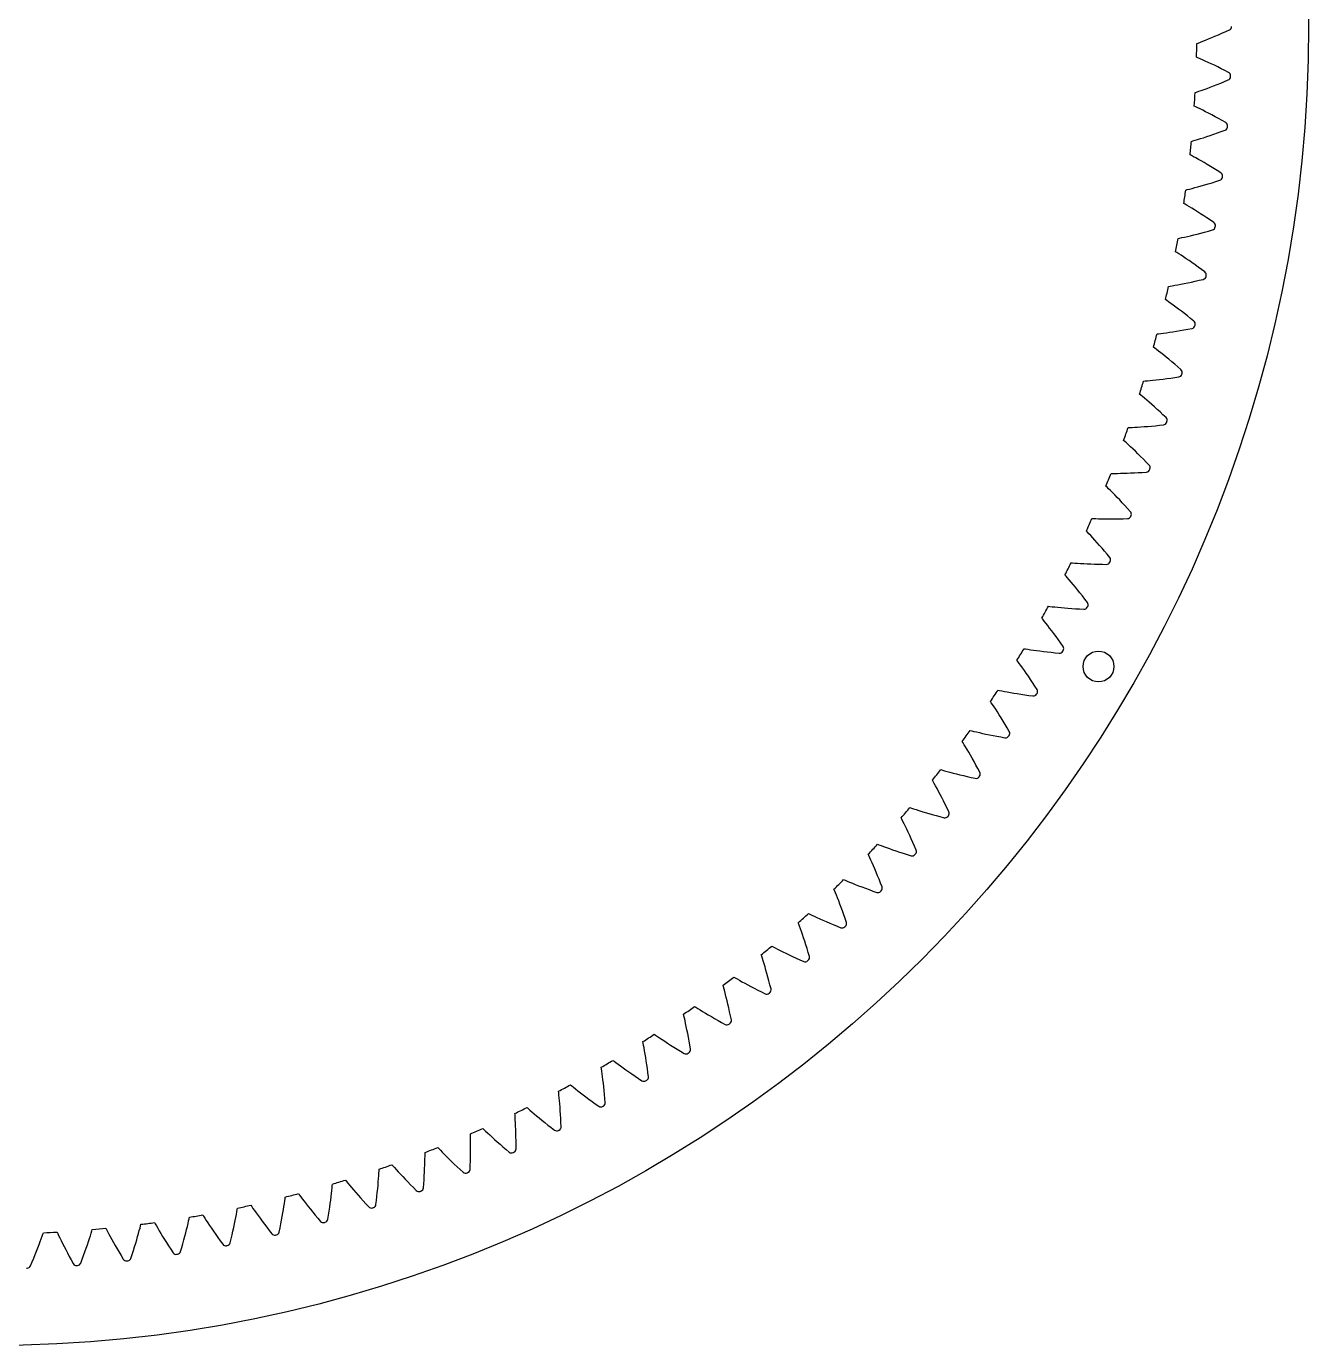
# Model space of a CAD drawing. Header units: millimetres. Extents: x -128 to 128, y -128 to 128.
# Drawn here: x 3.6 to 128.5, y -128.5 to 0 of the extents above; entities that cross this region are included whole.
import ezdxf

# ---------------------------------------------------------------- set-up
doc = ezdxf.new("R2010")
doc.units = ezdxf.units.MM

msp = doc.modelspace()

# ---------------------------------------------------------------- linework, layer by layer
at = {"layer": 'holes'}
msp.add_circle((108.032277, -62.372464), 1.5, dxfattribs=at)
at = {"layer": 'outer'}
msp.add_circle((0, 0), 128.494929, dxfattribs=at)
at = {"layer": 'output_ring'}
for p, q in [((118.462718, -1.385542), (118.750416, -1.267598)), ((118.750416, -1.267598), (119.055899, -1.139898)), ((119.055899, -1.139898), (119.376976, -1.002964)), ((119.376976, -1.002964), (119.712, -0.857134)), ((119.712, -0.857134), (120.05968, -0.702637)), ((120.05968, -0.702637), (120.418965, -0.539625)), ((120.418965, -0.539625), (120.788981, -0.36875)), ((117.607312, -1.722739), (117.748453, -1.668506)), ((117.748453, -1.668506), (117.954806, -1.588211)), ((117.954806, -1.588211), (118.195902, -1.492896)), ((118.195902, -1.492896), (118.462718, -1.385542)), ((117.719339, -3.104689), (117.580513, -3.04478)), ((117.92227, -3.193281), (117.719339, -3.104689)), ((118.159305, -3.298288), (117.92227, -3.193281)), ((118.42155, -3.416367), (118.159305, -3.298288)), ((118.704233, -3.545873), (118.42155, -3.416367)), ((119.00429, -3.685847), (118.704233, -3.545873)), ((119.319553, -3.835681), (119.00429, -3.685847)), ((119.648393, -3.994968), (119.319553, -3.835681)), ((119.989526, -4.163428), (119.648393, -3.994968)), ((120.34191, -4.340867), (119.989526, -4.163428)), ((120.704697, -4.526597), (120.34191, -4.340867)), ((117.584105, -6.438959), (117.793543, -6.367093)), ((117.793543, -6.367093), (118.038304, -6.281627)), ((118.038304, -6.281627), (118.309251, -6.185174)), ((118.309251, -6.185174), (118.601493, -6.078986)), ((118.601493, -6.078986), (118.9119, -5.963771)), ((118.9119, -5.963771), (119.238262, -5.839961)), ((119.238262, -5.839961), (119.578921, -5.707828)), ((119.578921, -5.707828), (119.932576, -5.567548)), ((119.932576, -5.567548), (120.298172, -5.41923)), ((120.298172, -5.41923), (120.674809, -5.26349)), ((117.440882, -6.487429), (117.584105, -6.438959)), ((117.496814, -7.872783), (117.360529, -7.807297)), ((117.695987, -7.969526), (117.496814, -7.872783)), ((117.928572, -8.084053), (117.695987, -7.969526)), ((118.185817, -8.212662), (117.928572, -8.084053)), ((118.463019, -8.353518), (118.185817, -8.212662)), ((118.757157, -8.505537), (118.463019, -8.353518)), ((119.066089, -8.668024), (118.757157, -8.505537)), ((119.388203, -8.840507), (119.066089, -8.668024)), ((119.722229, -9.022653), (119.388203, -8.840507)), ((120.067133, -9.214226), (119.722229, -9.022653)), ((119.97973, -10.289931), (120.362369, -10.149583)), ((120.422095, -9.414506), (120.067133, -9.214226)), ((117.081498, -11.241459), (117.226567, -11.198834)), ((117.226567, -11.198834), (117.438746, -11.135514)), ((117.438746, -11.135514), (117.686769, -11.060037)), ((117.686769, -11.060037), (117.961402, -10.974643)), ((117.961402, -10.974643), (118.257708, -10.880386)), ((118.257708, -10.880386), (118.572528, -10.777845)), ((118.572528, -10.777845), (118.90364, -10.667363)), ((118.90364, -10.667363), (119.249374, -10.549144)), ((119.249374, -10.549144), (119.608423, -10.423311)), ((119.608423, -10.423311), (119.97973, -10.289931)), ((117.081241, -12.627942), (116.947722, -12.556987)), ((117.27633, -12.732677), (117.081241, -12.627942)), ((117.504083, -12.856535), (117.27633, -12.732677)), ((117.755905, -12.995464), (117.504083, -12.856535)), ((118.027171, -13.147438), (117.755905, -12.995464)), ((118.314906, -13.311252), (118.027171, -13.147438)), ((118.617, -13.486126), (118.314906, -13.311252)), ((118.93186, -13.67152), (118.617, -13.486126)), ((119.258229, -13.867053), (118.93186, -13.67152)), ((119.595086, -14.072447), (119.258229, -13.867053)), ((119.94164, -14.286947), (119.595086, -14.072447)), ((118.37366, -15.477238), (118.723901, -15.373128)), ((118.723901, -15.373128), (119.087755, -15.261949)), ((119.087755, -15.261949), (119.464161, -15.143726)), ((119.464161, -15.143726), (119.852174, -15.018999)), ((116.529749, -15.977019), (116.676427, -15.940308)), ((116.676427, -15.940308), (116.890997, -15.885639)), ((116.890997, -15.885639), (117.141875, -15.820276)), ((117.141875, -15.820276), (117.419743, -15.746082)), ((117.419743, -15.746082), (117.719625, -15.66391)), ((117.719625, -15.66391), (118.038343, -15.574212)), ((118.038343, -15.574212), (118.37366, -15.477238)), ((116.473305, -17.362353), (116.342771, -17.286045)), ((116.663989, -17.474908), (116.473305, -17.362353)), ((116.886535, -17.607894), (116.663989, -17.474908)), ((117.13252, -17.756914), (116.886535, -17.607894)), ((117.397404, -17.919756), (117.13252, -17.756914)), ((117.678264, -18.095097), (117.397404, -17.919756)), ((117.973023, -18.282069), (117.678264, -18.095097)), ((118.280111, -18.480071), (117.973023, -18.282069)), ((118.598288, -18.68867), (118.280111, -18.480071)), ((118.926545, -18.907546), (118.598288, -18.68867)), ((119.264122, -19.135914), (118.926545, -18.907546)), ((116.404517, -20.554521), (116.685164, -20.491649)), ((116.685164, -20.491649), (116.988129, -20.421698)), ((116.988129, -20.421698), (117.310221, -20.34499)), ((117.310221, -20.34499), (117.649192, -20.261685)), ((117.649192, -20.261685), (118.003364, -20.171854)), ((118.003364, -20.171854), (118.371425, -20.075511)), ((118.371425, -20.075511), (118.752314, -19.972639)), ((118.752314, -19.972639), (119.145062, -19.86374)), ((115.786542, -20.68633), (115.934587, -20.655593)), ((115.934587, -20.655593), (116.151196, -20.609664)), ((116.151196, -20.609664), (116.404517, -20.554521)), ((115.674003, -22.068238), (115.546668, -21.986703)), ((115.859969, -22.188428), (115.674003, -22.068238)), ((116.076943, -22.330324), (115.859969, -22.188428)), ((116.316686, -22.48919), (116.076943, -22.330324)), ((116.574754, -22.662633), (116.316686, -22.48919)), ((116.848278, -22.849212), (116.574754, -22.662633)), ((117.135217, -23.047976), (116.848278, -22.849212)), ((117.434028, -23.25826), (117.135217, -23.047976)), ((117.743491, -23.479582), (117.434028, -23.25826)), ((118.062607, -23.711581), (117.743491, -23.479582)), ((118.390652, -23.953442), (118.062607, -23.711581)), ((114.853098, -25.361653), (115.002267, -25.336941)), ((115.002267, -25.336941), (115.22056, -25.299828)), ((115.22056, -25.299828), (115.475907, -25.254996)), ((115.475907, -25.254996), (115.758871, -25.203549)), ((115.758871, -25.203549), (116.064423, -25.145933)), ((116.064423, -25.145933), (116.389358, -25.082341)), ((116.389358, -25.082341), (116.731427, -25.012841)), ((116.731427, -25.012841), (117.088949, -24.937437)), ((117.088949, -24.937437), (117.460611, -24.85609)), ((117.460611, -24.85609), (117.845356, -24.768738)), ((117.845356, -24.768738), (118.242195, -24.675845)), ((114.684648, -26.737865), (114.560723, -26.651236)), ((114.865591, -26.865493), (114.684648, -26.737865)), ((115.076637, -27.016065), (114.865591, -26.865493)), ((115.309745, -27.184516), (115.076637, -27.016065)), ((115.560572, -27.368275), (115.309745, -27.184516)), ((115.826309, -27.565785), (115.560572, -27.368275)), ((116.104958, -27.776014), (115.826309, -27.565785)), ((116.395002, -27.998235), (116.104958, -27.776014)), ((116.695241, -28.231917), (116.395002, -27.998235)), ((117.004693, -28.476657), (116.695241, -28.231917)), ((116.35681, -29.59583), (116.744779, -29.524142)), ((116.744779, -29.524142), (117.145056, -29.447407)), ((117.322668, -28.731614), (117.004693, -28.476657)), ((113.730951, -29.995306), (113.880999, -29.97666)), ((113.880999, -29.97666), (114.100616, -29.948424)), ((114.100616, -29.948424), (114.357571, -29.913977)), ((114.357571, -29.913977), (114.642387, -29.87404)), ((114.642387, -29.87404), (114.950023, -29.828854)), ((114.950023, -29.828854), (115.277268, -29.778482)), ((115.277268, -29.778482), (115.621872, -29.722902)), ((115.621872, -29.722902), (115.982156, -29.662048)), ((115.982156, -29.662048), (116.35681, -29.59583)), ((113.506868, -31.363561), (113.386555, -31.271982)), ((113.682489, -31.498417), (113.506868, -31.363561)), ((113.88726, -31.657419), (113.682489, -31.498417)), ((114.11335, -31.835178), (113.88726, -31.657419)), ((114.356524, -32.028951), (114.11335, -31.835178)), ((114.614039, -32.237068), (114.356524, -32.028951)), ((114.883939, -32.458417), (114.614039, -32.237068)), ((115.164739, -32.69221), (114.883939, -32.458417)), ((115.455261, -32.937866), (115.164739, -32.69221)), ((115.754541, -33.194947), (115.455261, -32.937866)), ((116.061922, -33.46258), (115.754541, -33.194947)), ((112.421944, -34.579678), (112.572624, -34.567127)), ((112.572624, -34.567127), (112.793205, -34.547815)), ((112.793205, -34.547815), (113.051345, -34.52381)), ((113.051345, -34.52381), (113.337546, -34.495447)), ((113.337546, -34.495447), (113.64676, -34.462765)), ((113.64676, -34.462765), (113.975777, -34.425697)), ((113.975777, -34.425697), (114.322351, -34.384128)), ((114.322351, -34.384128), (114.684805, -34.337925)), ((114.684805, -34.337925), (115.061835, -34.286944)), ((115.061835, -34.286944), (115.45239, -34.231037)), ((115.45239, -34.231037), (115.855449, -34.170587)), ((112.142595, -35.937728), (112.026092, -35.841348)), ((112.312608, -36.07959), (112.142595, -35.937728)), ((112.510766, -36.246759), (112.312608, -36.07959)), ((112.729467, -36.433535), (112.510766, -36.246759)), ((112.964588, -36.637004), (112.729467, -36.433535)), ((113.213458, -36.855386), (112.964588, -36.637004)), ((113.474166, -37.08749), (113.213458, -36.855386)), ((113.745261, -37.332471), (113.474166, -37.08749)), ((114.025589, -37.589699), (113.745261, -37.332471)), ((114.314205, -37.858697), (114.025589, -37.589699)), ((114.610487, -38.138567), (114.314205, -37.858697)), ((110.928228, -39.107235), (111.079293, -39.100801)), ((111.079293, -39.100801), (111.300476, -39.090444)), ((111.300476, -39.090444), (111.559376, -39.07692)), ((111.559376, -39.07692), (111.846491, -39.060179)), ((111.846491, -39.060179), (112.156776, -39.040055)), ((112.156776, -39.040055), (112.487025, -39.01635)), ((112.487025, -39.01635), (112.834999, -38.988861)), ((112.834999, -38.988861), (113.199028, -38.957384)), ((113.199028, -38.957384), (113.577814, -38.921725)), ((113.577814, -38.921725), (113.970314, -38.881692)), ((113.970314, -38.881692), (114.375491, -38.837625)), ((110.594073, -40.452848), (110.481572, -40.351826)), ((110.758197, -40.601484), (110.594073, -40.452848)), ((110.949418, -40.776546), (110.758197, -40.601484)), ((111.16037, -40.972032), (110.949418, -40.776546)), ((111.387052, -41.184862), (111.16037, -40.972032)), ((111.626867, -41.41315), (111.387052, -41.184862)), ((111.877955, -41.655629), (111.626867, -41.41315)), ((112.138899, -41.911395), (111.877955, -41.655629)), ((112.408573, -42.179772), (112.138899, -41.911395)), ((112.68605, -42.460245), (112.408573, -42.179772)), ((109.252257, -43.570539), (109.403459, -43.570233)), ((109.403459, -43.570233), (109.62488, -43.568847)), ((109.62488, -43.568847), (109.884115, -43.565826)), ((109.884115, -43.565826), (110.171673, -43.560735)), ((110.171673, -43.560735), (110.482518, -43.553202)), ((110.482518, -43.553202), (110.813457, -43.5429)), ((110.813457, -43.5429), (111.162259, -43.529535)), ((111.162259, -43.529535), (111.527264, -43.512837)), ((111.527264, -43.512837), (111.907184, -43.492557)), ((111.907184, -43.492557), (112.300984, -43.468463)), ((112.300984, -43.468463), (112.707614, -43.440853)), ((112.970747, -42.751892), (112.68605, -42.460245)), ((108.863845, -44.901505), (108.75553, -44.796007)), ((109.021811, -45.05667), (108.863845, -44.901505)), ((109.20578, -45.239338), (109.021811, -45.05667)), ((109.408636, -45.443212), (109.20578, -45.239338)), ((109.626507, -45.665053), (109.408636, -45.443212)), ((109.856874, -45.902872), (109.626507, -45.665053)), ((110.097929, -46.155328), (109.856874, -45.902872)), ((110.348294, -46.421458), (110.097929, -46.155328)), ((110.60687, -46.700544), (110.348294, -46.421458)), ((110.872753, -46.992031), (110.60687, -46.700544)), ((111.145396, -47.294977), (110.872753, -46.992031)), ((107.396785, -47.962257), (107.547875, -47.968078)), ((107.547875, -47.968078), (107.76917, -47.975667)), ((107.76917, -47.975667), (108.028315, -47.983154)), ((108.028315, -47.983154), (108.315843, -47.989721)), ((108.315843, -47.989721), (108.626738, -47.994791)), ((108.626738, -47.994791), (108.957823, -47.997909)), ((108.957823, -47.997909), (109.30688, -47.998691)), ((109.30688, -47.998691), (109.672262, -47.996798)), ((109.672262, -47.996798), (110.052692, -47.991931)), ((110.052692, -47.991931), (110.447144, -47.983816)), ((110.447144, -47.983816), (110.854559, -47.972707)), ((106.954754, -49.276389), (106.850804, -49.166588)), ((107.106302, -49.437828), (106.954754, -49.276389)), ((107.282717, -49.627801), (107.106302, -49.437828)), ((107.477145, -49.839729), (107.282717, -49.627801)), ((107.685847, -50.070217), (107.477145, -49.839729)), ((107.906386, -50.317177), (107.685847, -50.070217)), ((108.137012, -50.579194), (107.906386, -50.317177)), ((108.376386, -50.855251), (108.137012, -50.579194)), ((108.62344, -51.144587), (108.376386, -50.855251)), ((108.877292, -51.44661), (108.62344, -51.144587)), ((105.364861, -52.275173), (105.515591, -52.287112)), ((105.515591, -52.287112), (105.736396, -52.303663)), ((105.736396, -52.303663), (105.995025, -52.321646)), ((105.995025, -52.321646), (106.282051, -52.339859)), ((106.282051, -52.339859), (106.592485, -52.357525)), ((106.592485, -52.357525), (106.923171, -52.374058)), ((106.923171, -52.374058), (107.27191, -52.388984)), ((107.27191, -52.388984), (107.637068, -52.401901)), ((107.637068, -52.401901), (108.017383, -52.412455)), ((108.017383, -52.412455), (108.41184, -52.420332)), ((108.41184, -52.420332), (108.819371, -52.425743)), ((109.137434, -51.760355), (108.877292, -51.44661)), ((104.869937, -53.570312), (104.770521, -53.456388)), ((105.014817, -53.73776), (104.869937, -53.570312)), ((105.183389, -53.934726), (105.014817, -53.73776)), ((105.369068, -54.154359), (105.183389, -53.934726)), ((105.568258, -54.393115), (105.369068, -54.154359)), ((105.778609, -54.64881), (105.568258, -54.393115)), ((105.998427, -54.919958), (105.778609, -54.64881)), ((106.226417, -55.20549), (105.998427, -54.919958)), ((106.461542, -55.504599), (106.226417, -55.20549)), ((103.159822, -56.502201), (103.309944, -56.520239)), ((106.702945, -55.816662), (106.461542, -55.504599)), ((106.95016, -56.140692), (106.702945, -55.816662)), ((102.612819, -57.776219), (102.518101, -57.65836)), ((102.750794, -57.9494), (102.612819, -57.776219)), ((103.309944, -56.520239), (103.529898, -56.545724)), ((103.529898, -56.545724), (103.787585, -56.574174)), ((103.787585, -56.574174), (104.073637, -56.604004)), ((104.073637, -56.604004), (104.3831, -56.634235)), ((104.3831, -56.634235), (104.712845, -56.664156)), ((104.712845, -56.664156), (105.060692, -56.693203)), ((105.060692, -56.693203), (105.425027, -56.720907)), ((105.425027, -56.720907), (105.804601, -56.746865)), ((105.804601, -56.746865), (106.198416, -56.770721)), ((106.198416, -56.770721), (106.605392, -56.792643)), ((102.911245, -58.153037), (102.750794, -57.9494)), ((103.087871, -58.380014), (102.911245, -58.153037)), ((103.277222, -58.626646), (103.087871, -58.380014)), ((103.477037, -58.890655), (103.277222, -58.626646)), ((103.685686, -59.170489), (103.477037, -58.890655)), ((103.901917, -59.465025), (103.685686, -59.170489)), ((104.124728, -59.773418), (103.901917, -59.465025)), ((104.353287, -60.095007), (104.124728, -59.773418)), ((104.587166, -60.428789), (104.353287, -60.095007)), ((100.785292, -60.636396), (100.93456, -60.660503)), ((100.93456, -60.660503), (101.1533, -60.694881)), ((101.1533, -60.694881), (101.409623, -60.73375)), ((101.409623, -60.73375), (101.694231, -60.775148)), ((101.694231, -60.775148), (102.002214, -60.817896)), ((102.002214, -60.817896), (102.330476, -60.861155)), ((102.330476, -60.861155), (102.67686, -60.904275)), ((102.67686, -60.904275), (103.039773, -60.946721)), ((103.039773, -60.946721), (103.417983, -60.98804)), ((103.417983, -60.98804), (103.810508, -61.027837)), ((103.810508, -61.027837), (104.216261, -61.066233)), ((100.187108, -61.887199), (100.097245, -61.765599)), ((100.317952, -62.06583), (100.187108, -61.887199)), ((100.470018, -62.275802), (100.317952, -62.06583)), ((100.637301, -62.50975), (100.470018, -62.275802)), ((100.816501, -62.763854), (100.637301, -62.50975)), ((101.005453, -63.035743), (100.816501, -62.763854)), ((101.20259, -63.323803), (101.005453, -63.035743)), ((101.406708, -63.62686), (101.20259, -63.323803)), ((101.616837, -63.944029), (101.406708, -63.62686)), ((101.832176, -64.274617), (101.616837, -63.944029)), ((98.245172, -64.670965), (98.39334, -64.701102)), ((98.39334, -64.701102), (98.610508, -64.744316)), ((98.610508, -64.744316), (98.865045, -64.793541)), ((98.865045, -64.793541), (99.147741, -64.846439)), ((99.147741, -64.846439), (99.453739, -64.901633)), ((99.453739, -64.901633), (99.779978, -64.95816)), ((99.779978, -64.95816), (100.12433, -65.015281)), ((100.12433, -65.015281), (100.485225, -65.0724)), ((100.485225, -65.0724), (100.86145, -65.129012)), ((100.86145, -65.129012), (101.252039, -65.184683)), ((101.252039, -65.184683), (101.655903, -65.239492)), ((102.052336, -64.617603), (101.832176, -64.274617)), ((97.596789, -65.8965), (97.511928, -65.771358)), ((97.720287, -66.080286), (97.596789, -65.8965)), ((97.863719, -66.296248), (97.720287, -66.080286)), ((98.021384, -66.536783), (97.863719, -66.296248)), ((98.190139, -66.79794), (98.021384, -66.536783)), ((98.367917, -67.077264), (98.190139, -66.79794)), ((98.553219, -67.373076), (98.367917, -67.077264)), ((98.744887, -67.684156), (98.553219, -67.373076)), ((98.94199, -68.00958), (98.744887, -67.684156)), ((99.143755, -68.348623), (98.94199, -68.00958)), ((95.543636, -68.599281), (95.690461, -68.635397)), ((95.690461, -68.635397), (95.905698, -68.687377)), ((95.905698, -68.687377), (96.158031, -68.746876)), ((96.158031, -68.746876), (96.438352, -68.811187)), ((96.438352, -68.811187), (96.741862, -68.878736)), ((96.741862, -68.878736), (97.065542, -68.948438)), ((97.065542, -68.948438), (97.407296, -69.019468)), ((97.407296, -69.019468), (97.76558, -69.091165)), ((97.76558, -69.091165), (98.139202, -69.162978)), ((98.139202, -69.162978), (98.527214, -69.234431)), ((98.527214, -69.234431), (98.928525, -69.305562)), ((99.349835, -68.700249), (99.143755, -68.348623)), ((94.84612, -69.797532), (94.7664, -69.669054)), ((94.962068, -69.986173), (94.84612, -69.797532)), ((95.096631, -70.207769), (94.962068, -69.986173)), ((95.244418, -70.454497), (95.096631, -70.207769)), ((95.402451, -70.722278), (95.244418, -70.454497)), ((95.568763, -71.008577), (95.402451, -70.722278)), ((95.741924, -71.311655), (95.568763, -71.008577)), ((95.920828, -71.630248), (95.741924, -71.311655)), ((96.104582, -71.963392), (95.920828, -71.630248)), ((92.685121, -72.414888), (92.830362, -72.456924)), ((92.830362, -72.456924), (93.043316, -72.517584)), ((93.043316, -72.517584), (93.293031, -72.587261)), ((93.293031, -72.587261), (93.570515, -72.662879)), ((93.570515, -72.662879), (93.871038, -72.742673)), ((93.871038, -72.742673), (94.191627, -72.825434)), ((94.191627, -72.825434), (94.530222, -72.910255)), ((94.530222, -72.910255), (94.885306, -72.996413)), ((94.885306, -72.996413), (95.255711, -73.083308)), ((95.255711, -73.083308), (95.640508, -73.170428)), ((95.640508, -73.170428), (96.038607, -73.257763)), ((96.292441, -72.310333), (96.104582, -71.963392)), ((96.484102, -72.670022), (96.292441, -72.310333)), ((91.939619, -73.583887), (91.865171, -73.452284)), ((92.047826, -73.777072), (91.939619, -73.583887)), ((92.173298, -74.00394), (92.047826, -73.777072)), ((92.310965, -74.256454), (92.173298, -74.00394)), ((92.458016, -74.530419), (92.310965, -74.256454)), ((92.61259, -74.823223), (92.458016, -74.530419)), ((92.773326, -75.13307), (92.61259, -74.823223)), ((92.939172, -75.458651), (92.773326, -75.13307)), ((93.109274, -75.798968), (92.939172, -75.458651)), ((89.674325, -76.111517), (89.817743, -76.159405)), ((89.817743, -76.159405), (90.028064, -76.228645)), ((90.028064, -76.228645), (90.27475, -76.308385)), ((90.27475, -76.308385), (90.548941, -76.395186)), ((90.548941, -76.395186), (90.845984, -76.487093)), ((90.845984, -76.487093), (91.162956, -76.582778)), ((91.162956, -76.582778), (91.497836, -76.681252)), ((91.497836, -76.681252), (91.849136, -76.781729)), ((91.849136, -76.781729), (92.215715, -76.883563)), ((92.215715, -76.883563), (92.596666, -76.986205)), ((92.596666, -76.986205), (92.990898, -77.089602)), ((93.282918, -76.153237), (93.109274, -75.798968)), ((93.459846, -76.520398), (93.282918, -76.153237)), ((88.882061, -77.249345), (88.813007, -77.114832)), ((88.982351, -77.446755), (88.882061, -77.249345)), ((89.098526, -77.678522), (88.982351, -77.446755)), ((89.225846, -77.936407), (89.098526, -77.678522)), ((89.361674, -78.216107), (89.225846, -77.936407)), ((89.504254, -78.514934), (89.361674, -78.216107)), ((89.652302, -78.831041), (89.504254, -78.514934)), ((89.804817, -79.163075), (89.652302, -78.831041)), ((89.960988, -79.510006), (89.804817, -79.163075)), ((90.120133, -79.871021), (89.960988, -79.510006)), ((85.67847, -80.787881), (85.614924, -80.650681)), ((85.770677, -80.989194), (85.67847, -80.787881)), ((86.516195, -79.683095), (86.657554, -79.736756)), ((86.657554, -79.736756), (86.864896, -79.814463)), ((86.864896, -79.814463), (87.108148, -79.904134)), ((87.108148, -79.904134), (87.378596, -80.001975)), ((87.378596, -80.001975), (87.671671, -80.105845)), ((87.671671, -80.105845), (87.984504, -80.214297)), ((87.984504, -80.214297), (88.315118, -80.326261)), ((88.315118, -80.326261), (88.662058, -80.440892)), ((88.662058, -80.440892), (89.024209, -80.557499)), ((89.024209, -80.557499), (89.400687, -80.675495)), ((89.400687, -80.675495), (89.790406, -80.794783)), ((90.282035, -80.24505), (90.120133, -79.871021)), ((85.877364, -81.225478), (85.770677, -80.989194)), ((85.994129, -81.488312), (85.877364, -81.225478)), ((86.11851, -81.773286), (85.994129, -81.488312)), ((86.248863, -82.077646), (86.11851, -81.773286)), ((86.383979, -82.399493), (86.248863, -82.077646)), ((83.215918, -83.123755), (83.354987, -83.1831)), ((83.354987, -83.1831), (83.55901, -83.269145)), ((83.55901, -83.269145), (83.798428, -83.368601)), ((83.798428, -83.368601), (84.064689, -83.477322)), ((84.064689, -83.477322), (84.353313, -83.592983)), ((86.522913, -82.737435), (86.383979, -82.399493)), ((86.664896, -83.09041), (86.522913, -82.737435)), ((86.80928, -83.457578), (86.664896, -83.09041)), ((86.955891, -83.837861), (86.80928, -83.457578)), ((82.33411, -84.193684), (82.276176, -84.054021)), ((82.418083, -84.398568), (82.33411, -84.193684)), ((82.515107, -84.638982), (82.418083, -84.398568)), ((82.621124, -84.906331), (82.515107, -84.638982)), ((84.353313, -83.592983), (84.661494, -83.714024)), ((84.661494, -83.714024), (84.987299, -83.839294)), ((84.987299, -83.839294), (85.329309, -83.967891)), ((85.329309, -83.967891), (85.686437, -84.099078)), ((85.686437, -84.099078), (86.057824, -84.232234)), ((86.057824, -84.232234), (86.442388, -84.367219)), ((82.733854, -85.196112), (82.621124, -84.906331)), ((82.851766, -85.505505), (82.733854, -85.196112)), ((82.973728, -85.832562), (82.851766, -85.505505)), ((83.098853, -86.175857), (82.973728, -85.832562)), ((78.854474, -87.461156), (78.802249, -87.31926)), ((79.778918, -86.427842), (79.915468, -86.492774)), ((79.915468, -86.492774), (80.115836, -86.587017)), ((80.115836, -86.587017), (80.351026, -86.696093)), ((80.351026, -86.696093), (80.612663, -86.815516)), ((80.612663, -86.815516), (80.896363, -86.942778)), ((80.896363, -86.942778), (81.199386, -87.076209)), ((81.199386, -87.076209), (81.519846, -87.21458)), ((81.519846, -87.21458), (81.856363, -87.356931)), ((83.226414, -86.534296), (83.098853, -86.175857)), ((83.355799, -86.907014), (83.226414, -86.534296)), ((83.486879, -87.292926), (83.355799, -86.907014)), ((78.930076, -87.669275), (78.854474, -87.461156)), ((79.017277, -87.913423), (78.930076, -87.669275)), ((79.112373, -88.184849), (79.017277, -87.913423)), ((79.213267, -88.478961), (79.112373, -88.184849)), ((79.318543, -88.792878), (79.213267, -88.478961)), ((81.856363, -87.356931), (82.207881, -87.502483)), ((82.207881, -87.502483), (82.573567, -87.650581)), ((82.573567, -87.650581), (82.952345, -87.801039)), ((76.210842, -89.589928), (76.344647, -89.660341)), ((76.344647, -89.660341), (76.541032, -89.762627)), ((76.541032, -89.762627), (76.771609, -89.881144)), ((76.771609, -89.881144), (77.028191, -90.011072)), ((79.427151, -89.124609), (79.318543, -88.792878)), ((79.538261, -89.472693), (79.427151, -89.124609)), ((79.651191, -89.836007), (79.538261, -89.472693)), ((79.765366, -90.213662), (79.651191, -89.836007)), ((75.245282, -90.58493), (75.198849, -90.441034)), ((75.312387, -90.795942), (75.245282, -90.58493)), ((75.389622, -91.043423), (75.312387, -90.795942)), ((75.47364, -91.31848), (75.389622, -91.043423)), ((77.028191, -90.011072), (77.3065, -90.149727)), ((77.3065, -90.149727), (77.603867, -90.295328)), ((77.603867, -90.295328), (77.918457, -90.446572)), ((77.918457, -90.446572), (78.248928, -90.602444)), ((78.248928, -90.602444), (78.594259, -90.762122)), ((78.594259, -90.762122), (78.953643, -90.924918)), ((78.953643, -90.924918), (79.326012, -91.090602)), ((79.880699, -90.604569), (79.765366, -90.213662)), ((75.562532, -91.616439), (75.47364, -91.31848)), ((75.655001, -91.934364), (75.562532, -91.616439)), ((75.750075, -92.270225), (75.655001, -91.934364)), ((75.846987, -92.622525), (75.750075, -92.270225)), ((71.512461, -93.559873), (71.471898, -93.414214)), ((71.57096, -93.773431), (71.512461, -93.559873)), ((72.517551, -92.604819), (72.648393, -92.680596)), ((72.648393, -92.680596), (72.840471, -92.790756)), ((72.840471, -92.790756), (73.066056, -92.918521)), ((73.066056, -92.918521), (73.317161, -93.05874)), ((73.317161, -93.05874), (73.589623, -93.20856)), ((73.589623, -93.20856), (73.880845, -93.366092)), ((73.880845, -93.366092), (74.189047, -93.529961)), ((74.189047, -93.529961), (74.51293, -93.699098)), ((74.51293, -93.699098), (74.851506, -93.872639)), ((75.945102, -92.990117), (75.846987, -92.622525)), ((76.043878, -93.372089), (75.945102, -92.990117)), ((76.143274, -93.767349), (76.043878, -93.372089)), ((71.638102, -94.023839), (71.57096, -93.773431)), ((71.710904, -94.302075), (71.638102, -94.023839)), ((71.787648, -94.603392), (71.710904, -94.302075)), ((71.867157, -94.924803), (71.787648, -94.603392)), ((71.948542, -95.26424), (71.867157, -94.924803)), ((74.851506, -93.872639), (75.203997, -94.049865)), ((75.203997, -94.049865), (75.569346, -94.230504)), ((67.662146, -96.381098), (67.627519, -96.233914)), ((68.705114, -95.46756), (68.832778, -95.548578)), ((68.832778, -95.548578), (69.020234, -95.666431)), ((69.020234, -95.666431), (69.240455, -95.803233)), ((69.240455, -95.803233), (69.485672, -95.953512)), ((69.485672, -95.953512), (69.751838, -96.114251)), ((69.751838, -96.114251), (70.036437, -96.283456)), ((70.036437, -96.283456), (70.337745, -96.45968)), ((72.031098, -95.620179), (71.948542, -95.26424)), ((72.114234, -95.991445), (72.031098, -95.620179)), ((72.19745, -96.377106), (72.114234, -95.991445)), ((67.711942, -96.596851), (67.662146, -96.381098)), ((67.768881, -96.849774), (67.711942, -96.596851)), ((67.830348, -97.130732), (67.768881, -96.849774)), ((67.894818, -97.434911), (67.830348, -97.130732)), ((67.961235, -97.759281), (67.894818, -97.434911)), ((70.337745, -96.45968), (70.654508, -96.641803)), ((70.654508, -96.641803), (70.985773, -96.828923)), ((70.985773, -96.828923), (71.330792, -97.020289)), ((71.330792, -97.020289), (71.688521, -97.215585)), ((72.280747, -96.77607), (72.19745, -96.377106)), ((63.700662, -99.043968), (63.672028, -98.895503)), ((64.779795, -98.173448), (64.90407, -98.259573)), ((64.90407, -98.259573), (65.086596, -98.384926)), ((65.086596, -98.384926), (65.301093, -98.53054)), ((65.301093, -98.53054), (65.540018, -98.690634)), ((65.540018, -98.690634), (65.799452, -98.862027)), ((65.799452, -98.862027), (66.076959, -99.042627)), ((68.028798, -98.101737), (67.961235, -97.759281)), ((68.096861, -98.460729), (68.028798, -98.101737)), ((68.164884, -98.83506), (68.096861, -98.460729)), ((68.232402, -99.223776), (68.164884, -98.83506)), ((63.741673, -99.261563), (63.700662, -99.043968)), ((63.788316, -99.516585), (63.741673, -99.261563)), ((63.838346, -99.799803), (63.788316, -99.516585)), ((63.890436, -100.106345), (63.838346, -99.799803)), ((63.943654, -100.43314), (63.890436, -100.106345)), ((66.076959, -99.042627), (66.370878, -99.230916)), ((66.370878, -99.230916), (66.68, -99.425727)), ((66.68, -99.425727), (67.00341, -99.626118)), ((67.00341, -99.626118), (67.340391, -99.831308)), ((67.340391, -99.831308), (67.689911, -100.040941)), ((68.299462, -99.625787), (68.232402, -99.223776)), ((59.634517, -101.54411), (59.611924, -101.394606)), ((60.748042, -100.718037), (60.868726, -100.809128)), ((60.868726, -100.809128), (61.046021, -100.941775)), ((61.046021, -100.941775), (61.254441, -101.095962)), ((61.254441, -101.095962), (61.486682, -101.265607)), ((61.486682, -101.265607), (61.738957, -101.447373)), ((61.738957, -101.447373), (62.008918, -101.63907)), ((63.997283, -100.778053), (63.943654, -100.43314)), ((64.050742, -101.139508), (63.997283, -100.778053)), ((64.103538, -101.516288), (64.050742, -101.139508)), ((59.666677, -101.763188), (59.634517, -101.54411)), ((59.702947, -102.019891), (59.666677, -101.763188)), ((59.741458, -102.304904), (59.702947, -102.019891)), ((59.781083, -102.613305), (59.741458, -102.304904)), ((59.821013, -102.941988), (59.781083, -102.613305)), ((62.008918, -101.63907), (62.294964, -101.839117)), ((62.294964, -101.839117), (62.595938, -102.046295)), ((62.595938, -102.046295), (62.910961, -102.259627)), ((62.910961, -102.259627), (63.239349, -102.478305)), ((63.239349, -102.478305), (63.580087, -102.701931)), ((64.155248, -101.907421), (64.103538, -101.516288)), ((64.205961, -102.31182), (64.155248, -101.907421)), ((55.470394, -103.877415), (55.453878, -103.727118)), ((55.493649, -104.097616), (55.470394, -103.877415)), ((56.616481, -103.097147), (56.733374, -103.193053)), ((56.733374, -103.193053), (56.905148, -103.332777)), ((56.905148, -103.332777), (57.107148, -103.495283)), ((57.107148, -103.495283), (57.332324, -103.6742)), ((57.332324, -103.6742), (57.577025, -103.866041)), ((57.577025, -103.866041), (57.838995, -104.068521)), ((59.860621, -103.288791), (59.821013, -102.941988)), ((59.899387, -103.652116), (59.860621, -103.288791)), ((59.936871, -104.030726), (59.899387, -103.652116)), ((59.972687, -104.423633), (59.936871, -104.030726)), ((52.391899, -105.306868), (52.504809, -105.407433)), ((55.519486, -104.355578), (55.493649, -104.097616)), ((55.546415, -104.641918), (55.519486, -104.355578)), ((55.573509, -104.951671), (55.546415, -104.641918)), ((55.600087, -105.281702), (55.573509, -104.951671)), ((55.625607, -105.629826), (55.600087, -105.281702)), ((57.838995, -104.068521), (58.1167, -104.279995)), ((58.1167, -104.279995), (58.40903, -104.4992)), ((58.40903, -104.4992), (58.715149, -104.725124)), ((58.715149, -104.725124), (59.034405, -104.956931)), ((59.034405, -104.956931), (59.3658, -105.194181)), ((60.00697, -104.829755), (59.972687, -104.423633)), ((51.215133, -106.04005), (51.204721, -105.889207)), ((51.229445, -106.261012), (51.215133, -106.04005)), ((51.244806, -106.51981), (51.229445, -106.261012)), ((51.26011, -106.807005), (51.244806, -106.51981)), ((52.504809, -105.407433), (52.67078, -105.554003)), ((52.67078, -105.554003), (52.866028, -105.724562)), ((52.866028, -105.724562), (53.083768, -105.912458)), ((53.083768, -105.912458), (53.320494, -106.114057)), ((53.320494, -106.114057), (53.574044, -106.326988)), ((53.574044, -106.326988), (53.84295, -106.549542)), ((53.84295, -106.549542), (54.126157, -106.780414)), ((55.649618, -105.994423), (55.625607, -105.629826)), ((55.671728, -106.374241), (55.649618, -105.994423)), ((55.691592, -106.768277), (55.671728, -106.374241)), ((46.875725, -108.028461), (46.871435, -107.87732)), ((48.081238, -107.343571), (48.189979, -107.448629)), ((48.189979, -107.448629), (48.349874, -107.601805)), ((48.349874, -107.601805), (48.53805, -107.780136)), ((48.53805, -107.780136), (48.747996, -107.976701)), ((51.274628, -107.117602), (51.26011, -106.807005)), ((51.287809, -107.448439), (51.274628, -107.117602)), ((51.299201, -107.797311), (51.287809, -107.448439)), ((51.308416, -108.162582), (51.299201, -107.797311)), ((54.126157, -106.780414), (54.422868, -107.018558)), ((54.422868, -107.018558), (54.732468, -107.263112)), ((54.732468, -107.263112), (55.053977, -107.513597)), ((55.709388, -107.175454), (55.691592, -106.768277)), ((46.881071, -108.249822), (46.875725, -108.028461)), ((46.885932, -108.509029), (46.881071, -108.249822)), ((46.889584, -108.796609), (46.885932, -108.509029)), ((46.891503, -109.107539), (46.889584, -108.796609)), ((46.891266, -109.438638), (46.891503, -109.107539)), ((48.747996, -107.976701), (48.976358, -108.187728)), ((48.976358, -108.187728), (49.22107, -108.410759)), ((49.22107, -108.410759), (49.480736, -108.644029)), ((49.480736, -108.644029), (49.754354, -108.886188)), ((49.754354, -108.886188), (50.041171, -109.136161)), ((50.041171, -109.136161), (50.340606, -109.39306)), ((51.315116, -108.542983), (51.308416, -108.162582)), ((51.318995, -108.937501), (51.315116, -108.542983)), ((51.320276, -109.345065), (51.318995, -108.937501)), ((42.442019, -110.60746), (42.450024, -110.319969)), ((42.450024, -110.319969), (42.455672, -110.060777)), ((42.455672, -110.060777), (42.459301, -109.839382)), ((42.459301, -109.839382), (42.46114, -109.688191)), ((43.691579, -109.203908), (43.795974, -109.313287)), ((43.795974, -109.313287), (43.94953, -109.472816)), ((43.94953, -109.472816), (44.130324, -109.658627)), ((44.130324, -109.658627), (44.332132, -109.863539)), ((44.332132, -109.863539), (44.551753, -110.083648)), ((44.551753, -110.083648), (44.787226, -110.316412)), ((44.787226, -110.316412), (45.037226, -110.560013)), ((46.874193, -110.53339), (46.882915, -110.15303)), ((46.882915, -110.15303), (46.88851, -109.787685)), ((46.88851, -109.787685), (46.891266, -109.438638)), ((50.340606, -109.39306), (50.651699, -109.656369)), ((37.944371, -111.949653), (37.960518, -111.690903)), ((37.960518, -111.690903), (37.973116, -111.469836)), ((37.973116, -111.469836), (37.981081, -111.318844)), ((39.230135, -110.884824), (39.330011, -110.998343)), ((39.330011, -110.998343), (39.476976, -111.163965)), ((39.476976, -111.163965), (39.650091, -111.35695)), ((39.650091, -111.35695), (39.843429, -111.569872)), ((39.843429, -111.569872), (40.053951, -111.7987)), ((42.380386, -111.962496), (42.400782, -111.597679)), ((42.400782, -111.597679), (42.417681, -111.24903)), ((42.417681, -111.24903), (42.431336, -110.918213)), ((42.431336, -110.918213), (42.442019, -110.60746)), ((45.037226, -110.560013), (45.300805, -110.813062)), ((45.300805, -110.813062), (45.577256, -111.074453)), ((45.577256, -111.074453), (45.866034, -111.343276)), ((45.866034, -111.343276), (46.166201, -111.618976)), ((46.846844, -111.335022), (46.862081, -110.927741)), ((46.862081, -110.927741), (46.874193, -110.53339)), ((33.402995, -113.137521), (33.424542, -112.917147)), ((33.424542, -112.917147), (33.438619, -112.766601)), ((34.704235, -112.383556), (34.799429, -112.50103)), ((34.799429, -112.50103), (34.939562, -112.672471)), ((34.939562, -112.672471), (35.104714, -112.872313)), ((35.104714, -112.872313), (35.289265, -113.092895)), ((37.843389, -113.224318), (37.874404, -112.876641)), ((37.874404, -112.876641), (37.901454, -112.546648)), ((37.901454, -112.546648), (37.924721, -112.236584)), ((37.924721, -112.236584), (37.944371, -111.949653)), ((40.053951, -111.7987), (40.279797, -112.040816)), ((40.279797, -112.040816), (40.519719, -112.294348)), ((40.519719, -112.294348), (40.772827, -112.557871)), ((40.772827, -112.557871), (41.038458, -112.83025)), ((41.038458, -112.83025), (41.316105, -113.110556)), ((42.296444, -113.142056), (42.328173, -112.735727)), ((42.328173, -112.735727), (42.356257, -112.342191)), ((42.356257, -112.342191), (42.380386, -111.962496)), ((28.790591, -114.398254), (28.821051, -114.178934)), ((28.821051, -114.178934), (28.841217, -114.029083)), ((30.121317, -113.697642), (30.211672, -113.818877)), ((30.211672, -113.818877), (30.344742, -113.995857)), ((30.344742, -113.995857), (30.50166, -114.202228)), ((30.50166, -114.202228), (30.677119, -114.430108)), ((33.22382, -114.664929), (33.268899, -114.318795)), ((33.268899, -114.318795), (33.3093, -113.990169)), ((33.3093, -113.990169), (33.345114, -113.681303)), ((33.345114, -113.681303), (33.376375, -113.395404)), ((33.376375, -113.395404), (33.402995, -113.137521)), ((35.289265, -113.092895), (35.49034, -113.330067)), ((35.49034, -113.330067), (35.706188, -113.581136)), ((35.706188, -113.581136), (35.935639, -113.844183)), ((35.935639, -113.844183), (36.17786, -114.117747)), ((36.17786, -114.117747), (36.432234, -114.400667)), ((37.72472, -114.358488), (37.768729, -113.966414)), ((37.768729, -113.966414), (37.808225, -113.588009)), ((37.808225, -113.588009), (37.843389, -113.224318)), ((41.316105, -113.110556), (41.604852, -113.398193)), ((24.083467, -115.725912), (24.130884, -115.471032)), ((24.130884, -115.471032), (24.170207, -115.253126)), ((24.170207, -115.253126), (24.196429, -115.104215)), ((25.48891, -114.824924), (25.574278, -114.949721)), ((25.574278, -114.949721), (25.700066, -115.131947)), ((25.700066, -115.131947), (25.848491, -115.344508)), ((25.848491, -115.344508), (26.014572, -115.579311)), ((26.014572, -115.579311), (26.195779, -115.831988)), ((28.549664, -115.917147), (28.608733, -115.573123)), ((28.608733, -115.573123), (28.662419, -115.246405)), ((28.662419, -115.246405), (28.71072, -114.939244)), ((28.71072, -114.939244), (28.753542, -114.654847)), ((28.753542, -114.654847), (28.790591, -114.398254)), ((30.677119, -114.430108), (30.868418, -114.675233)), ((30.868418, -114.675233), (31.073914, -114.934844)), ((31.073914, -114.934844), (31.292517, -115.206973)), ((31.292517, -115.206973), (31.523452, -115.490128)), ((31.523452, -115.490128), (31.766152, -115.783125)), ((33.059286, -115.793359), (33.119147, -115.40339)), ((33.119147, -115.40339), (33.173946, -115.026897)), ((33.173946, -115.026897), (33.22382, -114.664929)), ((36.432234, -114.400667), (36.698293, -114.691995)), ((36.698293, -114.691995), (36.975146, -114.991098)), ((37.67655, -114.763198), (37.72472, -114.358488)), ((14.70025, -117.04598), (14.757091, -116.831974)), ((14.757091, -116.831974), (14.795287, -116.685676)), ((16.10614, -116.511973), (16.181121, -116.643274)), ((16.181121, -116.643274), (16.291738, -116.835089)), ((16.291738, -116.835089), (16.422463, -117.058971)), ((19.235092, -117.189076), (19.30811, -116.886834)), ((19.30811, -116.886834), (19.373823, -116.606839)), ((19.373823, -116.606839), (19.43153, -116.35409)), ((19.43153, -116.35409), (19.479652, -116.137957)), ((19.479652, -116.137957), (19.511887, -115.990232)), ((20.814624, -115.763548), (20.894865, -115.891702)), ((20.894865, -115.891702), (21.013164, -116.078877)), ((21.013164, -116.078877), (21.152854, -116.297278)), ((21.152854, -116.297278), (21.309283, -116.538619)), ((21.309283, -116.538619), (21.480101, -116.798431)), ((21.480101, -116.798431), (21.663898, -117.073831)), ((23.828601, -116.978913), (23.901563, -116.637566)), ((23.901563, -116.637566), (23.968445, -116.313292)), ((23.968445, -116.313292), (24.029155, -116.00834)), ((24.029155, -116.00834), (24.083467, -115.725912)), ((26.195779, -115.831988), (26.390586, -116.099713)), ((26.390586, -116.099713), (26.597981, -116.380478)), ((26.597981, -116.380478), (26.817251, -116.672759)), ((26.817251, -116.672759), (27.047878, -116.975351)), ((28.339535, -117.037981), (28.415151, -116.650759)), ((28.415151, -116.650759), (28.485162, -116.276796)), ((28.485162, -116.276796), (28.549664, -115.917147)), ((31.766152, -115.783125), (32.020186, -116.084995)), ((32.020186, -116.084995), (32.28469, -116.395072)), ((32.994754, -116.195784), (33.059286, -115.793359)), ((4.98591, -118.365856), (5.085104, -118.095901)), ((5.085104, -118.095901), (5.173046, -117.852019)), ((5.173046, -117.852019), (5.247032, -117.64332)), ((5.247032, -117.64332), (5.29695, -117.500595)), ((6.617565, -117.433621), (6.681666, -117.570563)), ((6.681666, -117.570563), (6.776386, -117.770706)), ((6.776386, -117.770706), (6.88855, -118.00444)), ((6.88855, -118.00444), (7.014546, -118.262975)), ((9.681404, -118.361897), (9.778659, -118.066562)), ((9.778659, -118.066562), (9.866832, -117.792808)), ((9.866832, -117.792808), (9.944818, -117.545563)), ((9.944818, -117.545563), (10.010285, -117.334037)), ((10.010285, -117.334037), (10.054378, -117.189407)), ((11.371194, -117.068969), (11.440792, -117.203201)), ((11.440792, -117.203201), (11.543545, -117.399341)), ((11.543545, -117.399341), (11.665089, -117.628337)), ((11.665089, -117.628337), (11.801459, -117.881554)), ((11.801459, -117.881554), (11.950675, -118.154346)), ((11.950675, -118.154346), (12.111566, -118.443727)), ((14.377212, -118.190111), (14.470135, -117.872318)), ((14.470135, -117.872318), (14.555342, -117.573284)), ((14.555342, -117.573284), (14.632348, -117.296183)), ((14.632348, -117.296183), (14.70025, -117.04598)), ((16.422463, -117.058971), (16.568982, -117.306453)), ((16.568982, -117.306453), (16.729131, -117.572975)), ((16.729131, -117.572975), (16.901617, -117.855597)), ((16.901617, -117.855597), (17.085592, -118.152236)), ((17.085592, -118.152236), (17.280472, -118.461314)), ((18.974972, -118.201726), (19.068388, -117.848483)), ((19.068388, -117.848483), (19.155124, -117.510373)), ((19.155124, -117.510373), (19.235092, -117.189076)), ((21.663898, -117.073831), (21.859744, -117.36277)), ((21.859744, -117.36277), (22.06699, -117.663697)), ((22.06699, -117.663697), (22.285164, -117.975387)), ((22.285164, -117.975387), (22.513917, -118.296838)), ((23.476311, -118.486188), (23.573222, -118.090311)), ((23.573222, -118.090311), (23.664468, -117.706471)), ((23.664468, -117.706471), (23.749577, -117.335652)), ((23.749577, -117.335652), (23.828601, -116.978913)), ((27.047878, -116.975351), (27.28947, -117.287268)), ((27.28947, -117.287268), (27.541191, -117.607809)), ((28.258747, -117.437461), (28.339535, -117.037981)), ((4.495723, -119.630624), (4.631301, -119.291321)), ((4.631301, -119.291321), (4.758412, -118.96623)), ((4.758412, -118.96623), (4.876767, -118.657007)), ((4.876767, -118.657007), (4.98591, -118.365856)), ((7.014546, -118.262975), (7.152585, -118.541591)), ((7.152585, -118.541591), (7.301616, -118.837254)), ((7.301616, -118.837254), (7.460964, -119.147817)), ((7.460964, -119.147817), (7.630173, -119.471663)), ((9.210664, -119.707911), (9.34013, -119.350156)), ((9.34013, -119.350156), (9.461846, -119.005637)), ((9.461846, -119.005637), (9.575678, -118.675662)), ((9.575678, -118.675662), (9.681404, -118.361897)), ((12.111566, -118.443727), (12.283369, -118.747577)), ((12.283369, -118.747577), (12.465563, -119.0643)), ((12.465563, -119.0643), (12.657779, -119.392634)), ((12.657779, -119.392634), (12.859748, -119.731555)), ((13.932299, -119.611493), (14.05433, -119.236304)), ((14.05433, -119.236304), (14.169191, -118.873596)), ((14.169191, -118.873596), (14.276845, -118.524428)), ((14.276845, -118.524428), (14.377212, -118.190111)), ((17.280472, -118.461314), (17.485836, -118.781589)), ((17.485836, -118.781589), (17.701374, -119.112047)), ((17.701374, -119.112047), (17.92631, -119.451921)), ((18.655304, -119.340243), (18.768178, -118.948618)), ((18.768178, -118.948618), (18.874905, -118.568792)), ((18.874905, -118.568792), (18.974972, -118.201726)), ((22.513917, -118.296838), (22.752441, -118.627317)), ((4.040302, -120.721953), (4.19985, -120.346913)), ((4.19985, -120.346913), (4.351866, -119.982839)), ((4.351866, -119.982839), (4.495723, -119.630624)), ((7.630173, -119.471663), (7.808925, -119.807517)), ((7.808925, -119.807517), (7.996993, -120.154344)), ((7.996993, -120.154344), (8.193665, -120.511318)), ((8.92931, -120.459044), (9.073528, -120.077847)), ((9.073528, -120.077847), (9.210664, -119.707911)), ((12.859748, -119.731555), (13.070725, -120.080265)), ((13.803647, -119.998222), (13.932299, -119.611493))]:
    msp.add_line(p, q, dxfattribs=at)
for centre, radius, start, end in [((120.634921, -0.04338), 0.36, 295.337253, 359.979397), ((0, 0), 117.619929, 358.516641, 359.160778), ((120.534061, -4.932144), 0.36, 293.014672, 357.656816), ((120.537577, -4.845455), 0.36, 357.698023, 62.340167), ((0, 0), 120.994929, 357.656816, 357.698023), ((0, 0), 117.619929, 356.194061, 356.838197), ((120.235165, -9.812805), 0.36, 290.692091, 355.334235), ((120.242191, -9.72633), 0.36, 355.375442, 60.017586), ((0, 0), 120.994929, 355.334235, 355.375442), ((0, 0), 117.619929, 353.87148, 354.515617), ((119.738722, -14.677344), 0.36, 288.369511, 353.011655), ((119.749247, -14.591224), 0.36, 353.052862, 57.695005), ((0, 0), 120.994929, 353.011655, 353.052862), ((0, 0), 117.619929, 351.548899, 352.193036), ((119.059555, -19.432145), 0.36, 350.730281, 55.372425), ((119.045549, -19.517767), 0.36, 286.04693, 350.689074), ((0, 0), 120.994929, 350.689074, 350.730281), ((0, 0), 117.619929, 349.226319, 349.870455), ((118.156785, -24.326123), 0.36, 283.724349, 348.366493), ((118.174249, -24.241139), 0.36, 348.4077, 53.049844), ((0, 0), 120.994929, 348.366493, 348.4077), ((0, 0), 117.619929, 346.903738, 347.547875), ((117.073889, -29.094511), 0.36, 281.401769, 346.043913), ((117.094783, -29.010305), 0.36, 346.08512, 50.727263), ((0, 0), 120.994929, 346.043913, 346.08512), ((0, 0), 117.619929, 344.581157, 345.225294), ((0, 0), 117.619929, 342.258577, 342.902714), ((115.798641, -33.815097), 0.36, 279.079188, 343.721332), ((115.822931, -33.731807), 0.36, 343.762539, 48.404683), ((0, 0), 120.994929, 343.721332, 343.762539), ((114.360781, -38.397887), 0.36, 341.439958, 46.082102), ((0, 0), 120.994929, 341.398751, 341.439958), ((0, 0), 117.619929, 339.935996, 340.580133), ((114.333136, -38.480125), 0.36, 276.756608, 341.398751), ((0, 0), 117.619929, 337.613416, 338.257552), ((112.679782, -43.08193), 0.36, 274.434027, 339.076171), ((112.710737, -43.00088), 0.36, 339.117378, 43.759522), ((0, 0), 120.994929, 339.076171, 339.117378), ((110.87551, -47.533223), 0.36, 336.794797, 41.436941), ((0, 0), 117.619929, 335.290835, 335.934972), ((110.841296, -47.612952), 0.36, 272.111446, 336.75359), ((0, 0), 120.994929, 336.75359, 336.794797), ((0, 0), 117.619929, 332.968254, 333.612391), ((108.820697, -52.065745), 0.36, 269.788866, 334.431009), ((108.858115, -51.987469), 0.36, 334.472216, 39.11436), ((0, 0), 120.994929, 334.431009, 334.472216), ((0, 0), 117.619929, 330.645674, 331.28981), ((106.661866, -56.356299), 0.36, 332.149636, 36.79178), ((106.621307, -56.432995), 0.36, 267.466285, 332.108429), ((0, 0), 120.994929, 332.108429, 332.149636), ((0, 0), 117.619929, 328.323093, 328.96723), ((104.246738, -60.707526), 0.36, 265.143704, 329.785848), ((0, 0), 120.994929, 329.785848, 329.827055), ((104.290371, -60.632536), 0.36, 329.827055, 34.469199), ((0, 0), 117.619929, 326.000512, 326.644649), ((101.700892, -64.882314), 0.36, 262.821124, 327.463268), ((0, 0), 120.994929, 327.463268, 327.504474), ((101.747528, -64.809154), 0.36, 327.504474, 32.146618), ((0, 0), 117.619929, 323.677932, 324.322068), ((98.987951, -68.950501), 0.36, 260.498543, 325.140687), ((0, 0), 120.994929, 325.140687, 325.181894), ((99.037514, -68.879291), 0.36, 325.181894, 29.824038), ((0, 0), 117.619929, 321.355351, 321.999488), ((96.112374, -72.905402), 0.36, 258.175962, 322.818106), ((0, 0), 120.994929, 322.818106, 322.859313), ((96.164782, -72.836259), 0.36, 322.859313, 27.501457), ((0, 0), 117.619929, 319.03277, 319.676907), ((93.078884, -76.74052), 0.36, 255.853382, 320.495526), ((0, 0), 120.994929, 320.495526, 320.536732), ((93.134051, -76.673558), 0.36, 320.536732, 25.178876), ((0, 0), 117.619929, 316.71019, 317.354326), ((89.892466, -80.449553), 0.36, 253.530801, 318.172945), ((0, 0), 120.994929, 318.172945, 318.214152), ((89.950302, -80.384882), 0.36, 318.214152, 22.856296), ((0, 0), 117.619929, 314.387609, 315.031746), ((86.558355, -84.026408), 0.36, 251.20822, 315.850364), ((0, 0), 120.994929, 315.850364, 315.891571), ((86.618764, -83.964134), 0.36, 315.891571, 20.533715), ((0, 0), 117.619929, 312.065028, 312.709165), ((83.144911, -87.405433), 0.36, 313.568991, 18.211134), ((83.082028, -87.465208), 0.36, 248.88564, 313.527784), ((0, 0), 120.994929, 313.527784, 313.568991), ((0, 0), 117.619929, 309.742448, 310.386584), ((79.469198, -90.760303), 0.36, 246.563059, 311.205203), ((0, 0), 120.994929, 311.205203, 311.24641), ((79.534452, -90.703125), 0.36, 311.24641, 15.888554), ((0, 0), 117.619929, 307.419867, 308.064004), ((75.793318, -93.851792), 0.36, 308.923829, 13.565973), ((75.725801, -93.906278), 0.36, 244.240478, 308.882622), ((0, 0), 120.994929, 308.882622, 308.923829), ((0, 0), 117.619929, 305.097286, 305.741423), ((71.857986, -96.897966), 0.36, 241.917898, 306.560042), ((0, 0), 120.994929, 306.560042, 306.601249), ((71.927656, -96.846261), 0.36, 306.601249, 11.243392), ((0, 0), 117.619929, 302.774706, 303.418843), ((67.872108, -99.730451), 0.36, 239.595317, 304.237461), ((0, 0), 120.994929, 304.237461, 304.278668), ((67.943817, -99.681612), 0.36, 304.278668, 8.920812), ((0, 0), 117.619929, 300.452125, 301.096262), ((63.774717, -102.399079), 0.36, 237.272737, 301.91488), ((0, 0), 120.994929, 301.91488, 301.956087), ((63.848346, -102.353186), 0.36, 301.956087, 6.598231), ((0, 0), 117.619929, 298.129545, 298.773681), ((0, 0), 117.619929, 295.806964, 296.451101), ((59.572544, -104.899466), 0.36, 234.950156, 299.5923), ((0, 0), 120.994929, 299.5923, 299.633507), ((59.647972, -104.856594), 0.36, 299.633507, 4.275651), ((0, 0), 117.619929, 293.484383, 294.12852), ((55.272494, -107.227503), 0.36, 232.627575, 297.269719), ((0, 0), 120.994929, 297.269719, 297.310926), ((55.349597, -107.187723), 0.36, 297.310926, 1.95307), ((0, 0), 117.619929, 291.161803, 291.805939), ((50.881631, -109.379366), 0.36, 230.304995, 294.947138), ((0, 0), 120.994929, 294.947138, 294.988345), ((50.960283, -109.342743), 0.36, 294.988345, 359.630489), ((0, 0), 117.619929, 288.839222, 289.483359), ((46.40717, -111.351518), 0.36, 227.982414, 292.624558), ((0, 0), 120.994929, 292.624558, 292.665765), ((46.487242, -111.318113), 0.36, 292.665765, 357.307909), ((0, 0), 117.619929, 286.516641, 287.160778), ((0, 0), 117.619929, 284.194061, 284.838197), ((41.856462, -113.14072), 0.36, 225.659833, 290.301977), ((0, 0), 120.994929, 290.301977, 290.343184), ((41.937821, -113.110588), 0.36, 290.343184, 354.985328), ((0, 0), 117.619929, 281.87148, 282.515617), ((37.236984, -114.744033), 0.36, 223.337253, 287.979397), ((0, 0), 120.994929, 287.979397, 288.020603), ((37.319498, -114.717222), 0.36, 288.020603, 352.662747), ((0, 0), 117.619929, 277.226319, 277.870455), ((0, 0), 117.619929, 279.548899, 280.193036), ((32.556325, -116.158821), 0.36, 221.014672, 285.656816), ((0, 0), 120.994929, 285.656816, 285.698023), ((32.639858, -116.135377), 0.36, 285.698023, 350.340167), ((0, 0), 117.619929, 272.581157, 273.225294), ((0, 0), 117.619929, 274.903738, 275.547875), ((27.822177, -117.382761), 0.36, 218.692091, 283.334235), ((0, 0), 120.994929, 283.334235, 283.375442), ((27.906591, -117.362721), 0.36, 283.375442, 348.017586), ((18.224598, -119.250367), 0.36, 214.04693, 278.689074), ((18.310358, -119.237229), 0.36, 278.730281, 343.372425), ((23.042317, -118.413841), 0.36, 216.369511, 281.011655), ((0, 0), 120.994929, 281.011655, 281.052862), ((23.127474, -118.397238), 0.36, 281.052862, 345.695005), ((3.710399, -120.577854), 0.36, 271.762539, 336.404683), ((8.507297, -120.334583), 0.36, 209.401769, 274.043913), ((0, 0), 120.994929, 274.043913, 274.08512), ((8.593839, -120.328434), 0.36, 274.08512, 338.727263), ((13.376937, -119.890965), 0.36, 211.724349, 276.366493), ((0, 0), 120.994929, 276.366493, 276.4077), ((13.463158, -119.881314), 0.36, 276.4077, 341.049844), ((0, 0), 120.994929, 278.689074, 278.730281), ((0, 0), 120.994929, 271.721332, 271.762539)]:
    msp.add_arc(centre, radius, start, end, dxfattribs=at)

doc.saveas('drawing.dxf')
